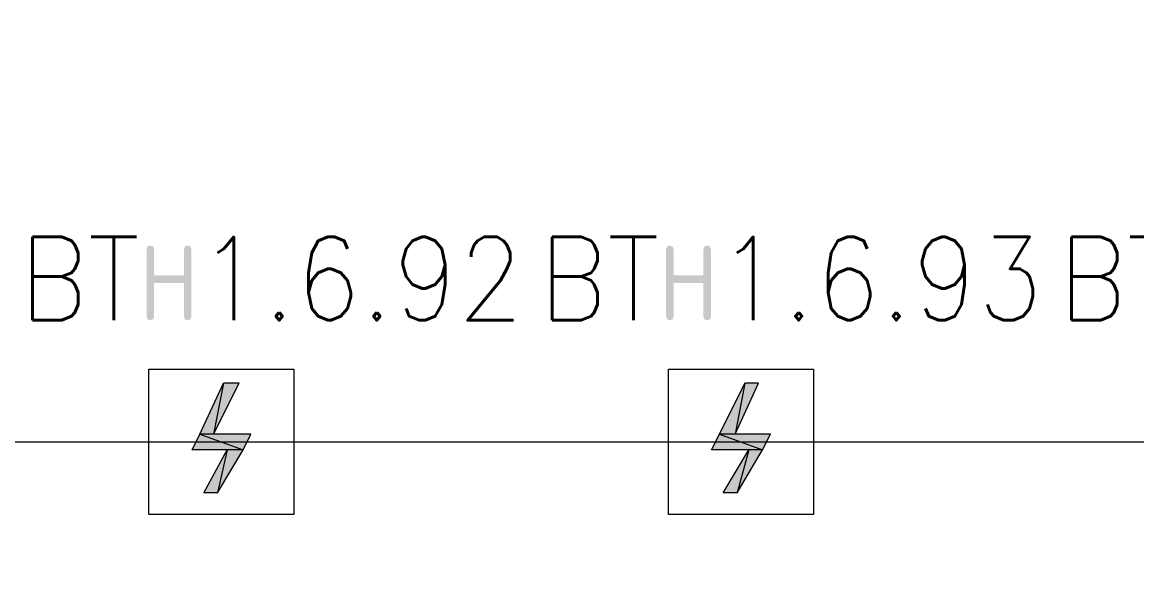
# Model space of a CAD drawing. Header units: millimetres. Extents: x 0 to 420, y 0 to 297.
# Drawn here: x 159.28 to 183.34, y 145.27 to 157.56 of the extents above; entities that cross this region are included whole.
import ezdxf

# ---------------------------------------------------------------- set-up
doc = ezdxf.new("R2010")
doc.units = ezdxf.units.MM
doc.styles.get("Standard").update_dxf_attribs({"font": 'STANDARD'})

msp = doc.modelspace()

# ---------------------------------------------------------------- hatches: boundary and pattern name
for points in [[(161.959506, 151.210477), (161.959506, 152.66348), (161.979487, 152.724252), (162.039983, 152.744509), (162.100755, 152.724252), (162.121012, 152.66348), (162.121012, 152.098485), (162.766485, 152.098485), (162.766485, 152.66348), (162.786742, 152.724252), (162.847514, 152.744509), (162.907803, 152.724252), (162.927991, 152.66348), (162.927991, 151.210477), (162.907803, 151.149981), (162.847514, 151.129999), (162.786742, 151.149981), (162.766485, 151.210477), (162.766485, 151.936979), (162.121012, 151.936979), (162.121012, 151.210477), (162.100755, 151.149981), (162.039983, 151.129999), (161.979487, 151.149981)], [(173.177839, 151.210477), (173.177839, 152.66348), (173.197821, 152.724252), (173.258317, 152.744509), (173.319088, 152.724252), (173.339345, 152.66348), (173.339345, 152.098485), (173.984818, 152.098485), (173.984818, 152.66348), (174.005076, 152.724252), (174.065847, 152.744509), (174.126136, 152.724252), (174.146324, 152.66348), (174.146324, 151.210477), (174.126136, 151.149981), (174.065847, 151.129999), (174.005076, 151.149981), (173.984818, 151.210477), (173.984818, 151.936979), (173.339345, 151.936979), (173.339345, 151.210477), (173.319088, 151.149981), (173.258317, 151.129999), (173.197821, 151.149981)]]:
    msp.add_hatch(color=7).paths.add_polyline_path(points, flags=0)
h = msp.add_hatch(color=1)
h.paths.add_polyline_path([(163.957001, 149.775333), (163.618334, 149.775333), (163.406668, 148.674666)], flags=0)
h.paths.add_polyline_path([(163.618334, 149.775333), (163.406668, 148.674666), (163.110334, 148.674666)], flags=0)
h = msp.add_hatch(color=1)
h.paths.add_polyline_path([(175.175334, 149.775333), (174.879001, 149.775333), (174.667334, 148.674666)], flags=0)
h.paths.add_polyline_path([(174.879001, 149.775333), (174.667334, 148.674666), (174.328668, 148.674666)], flags=0)
h = msp.add_hatch(color=1)
h.paths.add_polyline_path([(164.211001, 148.674666), (163.110334, 148.674666), (164.041668, 148.335999)], flags=0)
h.paths.add_polyline_path([(163.110334, 148.674666), (164.041668, 148.335999), (162.941001, 148.335999)], flags=0)
h = msp.add_hatch(color=1)
h.paths.add_polyline_path([(175.429334, 148.674666), (174.328668, 148.674666), (175.260001, 148.335999)], flags=0)
h.paths.add_polyline_path([(174.328668, 148.674666), (175.260001, 148.335999), (174.159334, 148.335999)], flags=0)
h = msp.add_hatch(color=1)
h.paths.add_polyline_path([(164.041668, 148.335999), (163.703001, 148.335999), (163.491334, 147.404666)], flags=0)
h.paths.add_polyline_path([(163.703001, 148.335999), (163.491334, 147.404666), (163.195001, 147.404666)], flags=0)
h = msp.add_hatch(color=1)
h.paths.add_polyline_path([(175.260001, 148.335999), (174.963668, 148.335999), (174.709668, 147.404666)], flags=0)
h.paths.add_polyline_path([(174.963668, 148.335999), (174.709668, 147.404666), (174.413334, 147.404666)], flags=0)

# ---------------------------------------------------------------- linework, layer by layer
at = {"color": 1, "lineweight": 0}
msp.add_lwpolyline([(73.702335, 124.714), (76.538668, 124.714), (76.538668, 77.597), (297.434, 77.597), (297.434, 114.342333), (105.664001, 114.342333), (105.664001, 125.941666), (357.251, 125.941666), (357.251, 139.191999), (105.664001, 139.191999), (105.664001, 148.505333), (357.251, 148.505333), (357.251, 185.462333), (262.466667, 185.462333)], dxfattribs=at)
at = {"color": 7, "lineweight": 0}
for points in [[(162.009668, 150.071666), (165.142334, 150.071666)], [(173.228001, 150.071666), (176.360668, 150.071666)]]:
    msp.add_lwpolyline(points, dxfattribs=at)
at = {"color": 1, "lineweight": 0}
for points in [[(165.142334, 146.938999), (162.009668, 146.938999), (162.009668, 150.071666), (165.142334, 150.071666)], [(176.360668, 146.938999), (173.228001, 146.938999), (173.228001, 150.071666), (176.360668, 150.071666)], [(163.618334, 149.775333), (163.406668, 148.674666), (163.110334, 148.674666)], [(163.957001, 149.775333), (163.618334, 149.775333), (163.406668, 148.674666)], [(174.879001, 149.775333), (174.667334, 148.674666), (174.328668, 148.674666)], [(175.175334, 149.775333), (174.879001, 149.775333), (174.667334, 148.674666)], [(163.110334, 148.674666), (164.041668, 148.335999), (162.941001, 148.335999)], [(164.211001, 148.674666), (163.110334, 148.674666), (164.041668, 148.335999)], [(174.328668, 148.674666), (175.260001, 148.335999), (174.159334, 148.335999)], [(175.429334, 148.674666), (174.328668, 148.674666), (175.260001, 148.335999)], [(163.703001, 148.335999), (163.491334, 147.404666), (163.195001, 147.404666)], [(164.041668, 148.335999), (163.703001, 148.335999), (163.491334, 147.404666)], [(174.963668, 148.335999), (174.709668, 147.404666), (174.413334, 147.404666)], [(175.260001, 148.335999), (174.963668, 148.335999), (174.709668, 147.404666)]]:
    msp.add_lwpolyline(points, close=True, dxfattribs=at)

# ---------------------------------------------------------------- texts
at = {"color": 7, "char_height": 1.798339, "attachment_point": 1}
for s, insert, width in [('BT', (159.215674, 152.928339), 2.59760078), ('1.6.92', (163.067997, 152.928339), 5.79464789), ('BT', (170.434007, 152.928339), 2.59760078), ('1.6.93', (174.28633, 152.928339), 5.79464789), ('BT', (181.65234, 152.928339), 2.59760078)]:
    msp.add_mtext(s, dxfattribs=dict(at, insert=insert, width=width))

doc.saveas('drawing.dxf')
